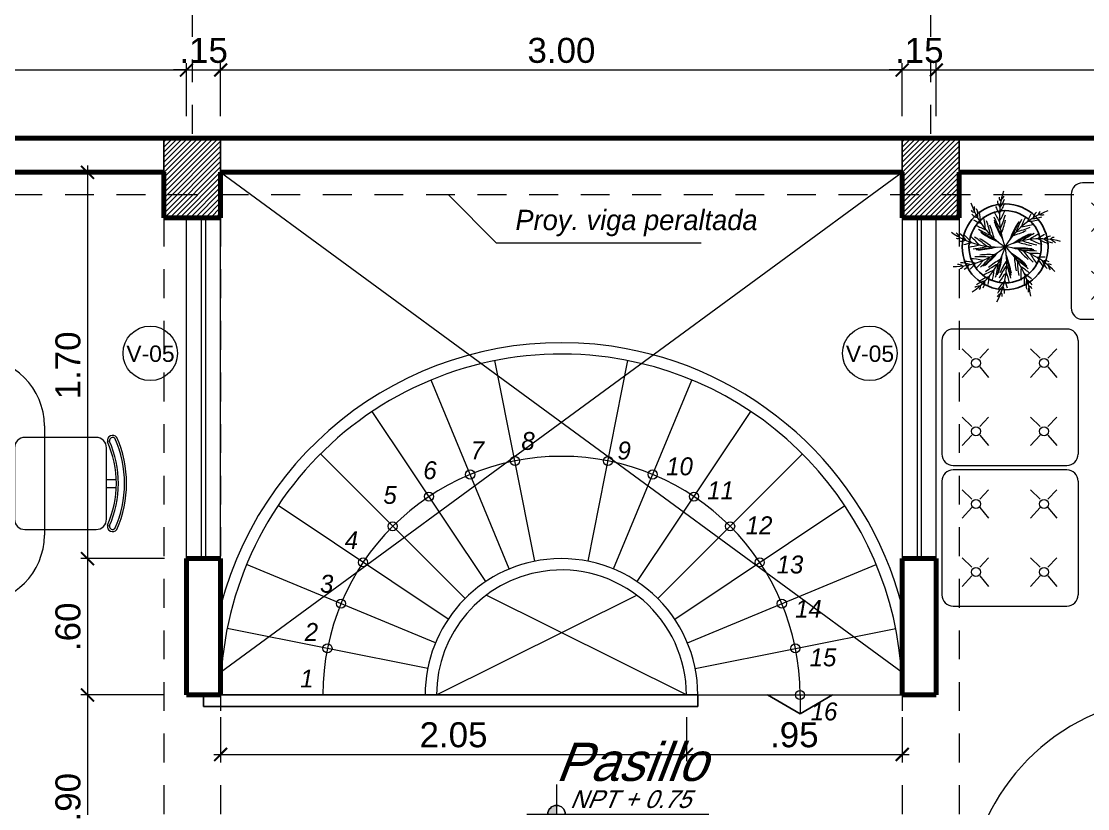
# Model space of a CAD drawing. Header units: millimetres. Extents: x 3779 to 7711, y 1445 to 3132.
# Drawn here: x 3858.945 to 3863.638, y 1485.009 to 1488.473 of the extents above; entities that cross this region are included whole.
import ezdxf

# ---------------------------------------------------------------- set-up
doc = ezdxf.new("R2010")
doc.units = ezdxf.units.MM
doc.header["$PDMODE"] = 3
doc.linetypes.add('DASHDOTX2', pattern=[50.8, 25.4, -12.7, 0, -12.7])
doc.linetypes.add('HIDDEN', pattern=[9.525, 6.35, -3.175])
for name, color, linetype, lineweight in [('cotas', 7, 'Continuous', 5), ('EJES', 20, 'DASHDOTX2', 9), ('MOBILIARIOS', 151, 'Continuous', 5), ('PERSONA', 7, 'Continuous', 9), ('pluma 0.0', 33, 'Continuous', 0), ('pluma 1', 1, 'Continuous', 9), ('pluma 1.5', 14, 'Continuous', 15), ('pluma 2', 2, 'Continuous', 20), ('pluma 2.5', 30, 'Continuous', 25), ('pluma 8', 98, 'Continuous', 80), ('proyecciones', 32, 'HIDDEN', 9), ('PUERTAS', 33, 'Continuous', 9), ('TEXTO', 7, 'Continuous', 9), ('TEXTURAS', 35, 'Continuous', 5), ('VEJETACION', 3, 'Continuous', 9)]:
    doc.layers.add(name, color=color, linetype=linetype, lineweight=lineweight)
doc.styles.add('nombreambiente', font='stylu.ttf', dxfattribs={"oblique": 20})
doc.styles.get("Standard").update_dxf_attribs({"font": 'arial.ttf'})
doc.styles.add('TIMES', font='arial.ttf', dxfattribs={"height": 0.11})
doc.dimstyles.new('julio', dxfattribs={"dimtxt": 0.11, "dimasz": 0.057, "dimexe": 0.03, "dimexo": 0.097, "dimgap": 0.0295, "dimtad": 1, "dimzin": 4, "dimdsep": 46, "dimtxsty": 'TIMES', "dimblk": 'ARCHTICK', "dimcen": 0, "dimdle": 0.03, "dimclrd": 256, "dimclre": 256, "dimclrt": 256, "dimadec": 0, "dimazin": 0, "dimtfac": 1, "dimtix": 1, "dimtmove": 2, "dimatfit": 2, "dimldrblk": 'ARCHTICK', "dimfxl": 1, "dimtolj": 1, "dimtzin": 0, "dimlwd": 5, "dimlwe": 5, "dimarcsym": 0})

# ---------------------------------------------------------------- blocks, each defined once
blk = doc.blocks.new('_ArchTick')
at = {"color": 0, "linetype": 'ByBlock', "lineweight": 40, "const_width": 0.15}
blk.add_lwpolyline([(-0.5, -0.5), (0.5, 0.5)], dxfattribs=at)
blk = doc.blocks.new('*D101')
at = {"layer": 'cotas', "lineweight": 5, "transparency": 16777216}
for p, q in [((3856.522, 1488.0562), (3856.522, 1488.5892)), ((3871.522, 1488.0562), (3871.522, 1488.5892)), ((3856.492, 1488.5592), (3871.552, 1488.5592))]:
    blk.add_line(p, q, dxfattribs=at)
at = {"layer": 'Defpoints', "color": 0, "transparency": 16777216}
for p in [(3871.522, 1488.5592), (3856.522, 1487.9592), (3871.522, 1487.9592)]:
    blk.add_point(p, dxfattribs=at)
at = {"layer": 'cotas', "lineweight": 5, "transparency": 16777216, "xscale": 0.057, "yscale": 0.057, "zscale": 0.057, "rotation": 180}
blk.add_blockref('_ArchTick', (3856.522, 1488.5592), dxfattribs=at)
at = {"layer": 'cotas', "lineweight": 5, "transparency": 16777216, "xscale": 0.057, "yscale": 0.057, "zscale": 0.057}
blk.add_blockref('_ArchTick', (3871.522, 1488.5592), dxfattribs=at)
at = {"layer": 'cotas', "transparency": 16777216, "insert": (3864.022, 1488.6449), "char_height": 0.11, "attachment_point": 5, "style": 'TIMES'}
blk.add_mtext('\\A1;15.00', dxfattribs=at)
blk = doc.blocks.new('MESA 1')
for p, q in [((62.8451, 42.0081), (62.8451, 42.0517)), ((62.8811, 42.0081), (62.8811, 42.0517)), ((63.5117, 42.0081), (63.5117, 42.0517)), ((63.5477, 42.0081), (63.5477, 42.0517)), ((62.611, 41.726), (63.811, 41.726)), ((62.311, 40.946), (62.311, 41.426)), ((64.111, 41.426), (64.111, 40.946)), ((62.7384, 41.3327), (63.1501, 40.9634)), ((63.7412, 41.3011), (63.9101, 41.1639)), ((63.7835, 41.2905), (63.8574, 41.2377)), ((62.0376, 41.1908), (61.994, 41.1908)), ((63.5618, 41.1639), (63.7096, 41.0373)), ((64.3844, 41.1908), (64.428, 41.1908)), ((62.0376, 41.1548), (61.994, 41.1548)), ((62.654, 41.1428), (62.8229, 41.0267)), ((64.3844, 41.1548), (64.428, 41.1548)), ((63.0551, 41.1111), (63.1712, 40.9951)), ((63.604, 41.0795), (63.7201, 40.9845)), ((62.611, 40.646), (63.811, 40.646)), ((62.8451, 40.3639), (62.8451, 40.3203)), ((62.8811, 40.3639), (62.8811, 40.3203)), ((63.5117, 40.3639), (63.5117, 40.3203)), ((63.5477, 40.3639), (63.5477, 40.3203))]:
    blk.add_line(p, q)
for points in [[(62.6606, 41.7831), (62.6606, 41.9631, -0.414214), (62.7056, 42.0081), (63.0206, 42.0081, -0.414214), (63.0656, 41.9631), (63.0656, 41.6481, -0.414214), (63.0206, 41.6031), (62.7056, 41.6031, -0.414214), (62.6606, 41.6481)], [(63.3272, 41.7831), (63.3272, 41.9631, -0.414214), (63.3722, 42.0081), (63.6872, 42.0081, -0.414214), (63.7322, 41.9631), (63.7322, 41.6481, -0.414214), (63.6872, 41.6031), (63.3722, 41.6031, -0.414214), (63.3272, 41.6481)], [(62.2626, 40.9703), (62.0826, 40.9703, -0.414214), (62.0376, 41.0153), (62.0376, 41.3303, -0.414214), (62.0826, 41.3753), (62.3976, 41.3753, -0.414214), (62.4426, 41.3303), (62.4426, 41.0153, -0.414214), (62.3976, 40.9703)], [(64.1594, 40.9703), (64.3394, 40.9703, 0.414214), (64.3844, 41.0153), (64.3844, 41.3303, 0.414214), (64.3394, 41.3753), (64.0244, 41.3753, 0.414214), (63.9794, 41.3303), (63.9794, 41.0153, 0.414214), (64.0244, 40.9703)], [(62.6606, 40.5889), (62.6606, 40.4089, 0.414214), (62.7056, 40.3639), (63.0206, 40.3639, 0.414214), (63.0656, 40.4089), (63.0656, 40.7239, 0.414214), (63.0206, 40.7689), (62.7056, 40.7689, 0.414214), (62.6606, 40.7239)], [(63.3272, 40.5889), (63.3272, 40.4089, 0.414214), (63.3722, 40.3639), (63.6872, 40.3639, 0.414214), (63.7322, 40.4089), (63.7322, 40.7239, 0.414214), (63.6872, 40.7689), (63.3722, 40.7689, 0.414214), (63.3272, 40.7239)]]:
    blk.add_lwpolyline(points, format="xyb", close=True)
for centre, radius, start, end in [((62.8631, 41.6042), 0.4924, 65.7176, 114.2824), ((62.8631, 41.6042), 0.4834, 65.7176, 114.2824), ((62.8631, 41.6042), 0.4564, 65.7176, 114.2824), ((63.5297, 41.6042), 0.4924, 65.7176, 114.2824), ((63.5297, 41.6042), 0.4834, 65.7176, 114.2824), ((63.5297, 41.6042), 0.4564, 65.7176, 114.2824), ((62.675, 42.0349), 0.0232, 128.3306, 280.2342), ((62.675, 42.0349), 0.0142, 128.3306, 280.2342), ((62.8631, 41.6042), 0.4474, 65.7176, 114.2824), ((63.051, 42.035), 0.0233, 260.3316, 51.1036), ((63.051, 42.035), 0.0143, 260.3316, 51.1036), ((63.3416, 42.0349), 0.0232, 128.3306, 280.2342), ((63.3416, 42.0349), 0.0142, 128.3306, 280.2342), ((63.5297, 41.6042), 0.4474, 65.7176, 114.2824), ((63.7176, 42.035), 0.0233, 260.3316, 51.1036), ((63.7176, 42.035), 0.0143, 260.3316, 51.1036), ((62.611, 41.426), 0.3, 90, 180), ((63.811, 41.426), 0.3, 0, 90), ((62.4414, 41.1728), 0.4924, 155.7176, 204.2824), ((62.4414, 41.1728), 0.4834, 155.7176, 204.2824), ((62.4414, 41.1728), 0.4564, 155.7176, 204.2824), ((62.0107, 41.3607), 0.0233, 350.3316, 141.1036), ((62.4414, 41.1728), 0.4474, 155.7176, 204.2824), ((62.0107, 41.3607), 0.0143, 350.3316, 141.1036), ((64.4113, 41.3607), 0.0233, 38.8964, 189.6684), ((63.9805, 41.1728), 0.4474, 335.7176, 24.2824), ((63.9805, 41.1728), 0.4564, 335.7176, 24.2824), ((64.4113, 41.3607), 0.0143, 38.8964, 189.6684), ((63.9805, 41.1728), 0.4834, 335.7176, 24.2824), ((63.9805, 41.1728), 0.4924, 335.7176, 24.2824), ((62.0108, 40.9847), 0.0232, 218.3306, 10.2342), ((62.0108, 40.9847), 0.0142, 218.3306, 10.2342), ((64.4112, 40.9847), 0.0232, 169.7658, 321.6694), ((64.4112, 40.9847), 0.0142, 169.7658, 321.6694), ((62.611, 40.946), 0.3, 180, 270), ((63.811, 40.946), 0.3, 270, 0), ((62.675, 40.3371), 0.0232, 79.7658, 231.6694), ((62.8631, 40.7678), 0.4924, 245.7176, 294.2824), ((62.675, 40.3371), 0.0142, 79.7658, 231.6694), ((62.8631, 40.7678), 0.4834, 245.7176, 294.2824), ((62.8631, 40.7678), 0.4564, 245.7176, 294.2824), ((62.8631, 40.7678), 0.4474, 245.7176, 294.2824), ((63.051, 40.337), 0.0233, 308.8964, 99.6684), ((63.051, 40.337), 0.0143, 308.8964, 99.6684), ((63.3416, 40.3371), 0.0232, 79.7658, 231.6694), ((63.5297, 40.7678), 0.4924, 245.7176, 294.2824), ((63.3416, 40.3371), 0.0142, 79.7658, 231.6694), ((63.5297, 40.7678), 0.4834, 245.7176, 294.2824), ((63.5297, 40.7678), 0.4564, 245.7176, 294.2824), ((63.5297, 40.7678), 0.4474, 245.7176, 294.2824), ((63.7176, 40.337), 0.0233, 308.8964, 99.6684), ((63.7176, 40.337), 0.0143, 308.8964, 99.6684)]:
    blk.add_arc(centre, radius, start, end)
blk = doc.blocks.new('eqwqewr')
at = {"layer": 'PUERTAS'}
for p, q in [((0.1178, 0.7625, 4483.175), (0.0879, 0.7582, 4483.175)), ((0.235, -0.0663, 4483.175), (0.1178, 0.7625, 4483.175)), ((0.0879, 0.7582, 4483.175), (0.2051, -0.0706, 4483.175)), ((0.0589, 0.6934, 4483.175), (0.0637, 0.6595, 4483.175)), ((0.0799, 0.6922, 4483.175), (0.0589, 0.6934, 4483.175)), ((0.0806, 0.6868, 4483.175), (0.0799, 0.6922, 4483.175)), ((0.084, 0.6873, 4483.175), (0.0806, 0.6868, 4483.175)), ((0.0828, 0.6718, 4483.175), (0.0806, 0.6868, 4483.175)), ((0.0871, 0.6898, 4483.175), (0.0837, 0.6893, 4483.175)), ((0.084, 0.6873, 4483.175), (0.0837, 0.6893, 4483.175)), ((0.0862, 0.6723, 4483.175), (0.084, 0.6873, 4483.175)), ((0.0902, 0.693, 4483.175), (0.0868, 0.6925, 4483.175)), ((0.0871, 0.6898, 4483.175), (0.0868, 0.6925, 4483.175)), ((0.0898, 0.6708, 4483.175), (0.0871, 0.6898, 4483.175)), ((0.0942, 0.704, 4483.175), (0.0902, 0.693, 4483.175)), ((0.0936, 0.6685, 4483.175), (0.0902, 0.693, 4483.175)), ((0.0955, 0.7042, 4483.175), (0.0942, 0.704, 4483.175)), ((0.1005, 0.6591, 4483.175), (0.0942, 0.704, 4483.175)), ((0.1248, 0.713, 4483.175), (0.0949, 0.7087, 4483.175)), ((0.0987, 0.6817, 4483.175), (0.0987, 0.6817, 4483.175)), ((0.0987, 0.6817, 4483.175), (0.0987, 0.6817, 4483.175)), ((0.1254, 0.7084, 4483.175), (0.1268, 0.7086, 4483.175)), ((0.1331, 0.6637, 4483.175), (0.1268, 0.7086, 4483.175)), ((0.1268, 0.7086, 4483.175), (0.1336, 0.6992, 4483.175)), ((0.1336, 0.6992, 4483.175), (0.137, 0.6996, 4483.175)), ((0.1371, 0.6747, 4483.175), (0.1336, 0.6992, 4483.175)), ((0.1374, 0.6969, 4483.175), (0.137, 0.6996, 4483.175)), ((0.1374, 0.6969, 4483.175), (0.1408, 0.6974, 4483.175)), ((0.1401, 0.6779, 4483.175), (0.1374, 0.6969, 4483.175)), ((0.1401, 0.6779, 4483.175), (0.1435, 0.6784, 4483.175)), ((0.1401, 0.6779, 4483.175), (0.1405, 0.6752, 4483.175)), ((0.1411, 0.6954, 4483.175), (0.1408, 0.6974, 4483.175)), ((0.1411, 0.6954, 4483.175), (0.1445, 0.6958, 4483.175)), ((0.1432, 0.6804, 4483.175), (0.1411, 0.6954, 4483.175)), ((0.1432, 0.6804, 4483.175), (0.1466, 0.6809, 4483.175)), ((0.1432, 0.6804, 4483.175), (0.1435, 0.6784, 4483.175)), ((0.1437, 0.7013, 4483.175), (0.1635, 0.7082, 4483.175)), ((0.1445, 0.6958, 4483.175), (0.1437, 0.7013, 4483.175)), ((0.1466, 0.6809, 4483.175), (0.1445, 0.6958, 4483.175)), ((0.1466, 0.6809, 4483.175), (0.1474, 0.6755, 4483.175)), ((0.1635, 0.7082, 4483.175), (0.1684, 0.6743, 4483.175)), ((0.0835, 0.6664, 4483.175), (0.0637, 0.6595, 4483.175)), ((0.0862, 0.6723, 4483.175), (0.0828, 0.6718, 4483.175)), ((0.0828, 0.6718, 4483.175), (0.0835, 0.6664, 4483.175)), ((0.0862, 0.6723, 4483.175), (0.0864, 0.6703, 4483.175)), ((0.0898, 0.6708, 4483.175), (0.0864, 0.6703, 4483.175)), ((0.0898, 0.6708, 4483.175), (0.0902, 0.6681, 4483.175)), ((0.0936, 0.6685, 4483.175), (0.0902, 0.6681, 4483.175)), ((0.1005, 0.6591, 4483.175), (0.0936, 0.6685, 4483.175)), ((0.1019, 0.6593, 4483.175), (0.1005, 0.6591, 4483.175)), ((0.1318, 0.6635, 4483.175), (0.1331, 0.6637, 4483.175)), ((0.1331, 0.6637, 4483.175), (0.1371, 0.6747, 4483.175)), ((0.1371, 0.6747, 4483.175), (0.1405, 0.6752, 4483.175)), ((0.1474, 0.6755, 4483.175), (0.1684, 0.6743, 4483.175)), ((0.228, -0.0168, 4483.175), (0.1981, -0.021, 4483.175)), ((-0.5995, -0.0707, 4483.175), (-0.6297, -0.0707, 4483.175)), ((-0.6297, -0.0707, 4483.175), (-0.6297, -0.1273, 4483.175)), ((-0.5995, -0.0707, 4483.175), (-0.5995, -0.1019, 4483.175)), ((0.235, -0.0663, 4483.175), (0.2051, -0.0706, 4483.175)), ((0.2401, -0.0707, 4483.175), (0.2401, -0.1019, 4483.175)), ((0.2401, -0.0707, 4483.175), (0.2703, -0.0707, 4483.175)), ((0.2401, -0.0707, 4483.175), (0.2401, -0.1019, 4483.175)), ((0.2703, -0.0707, 4483.175), (0.2703, -0.1273, 4483.175)), ((-0.5909, -0.1019, 4483.175), (-0.5995, -0.1019, 4483.175)), ((-0.5909, -0.1019, 4483.175), (-0.5909, -0.1273, 4483.175)), ((0.2315, -0.1019, 4483.175), (0.2401, -0.1019, 4483.175)), ((0.2315, -0.1019, 4483.175), (0.2315, -0.1273, 4483.175)), ((-0.5909, -0.1273, 4483.175), (-0.6297, -0.1273, 4483.175)), ((0.2315, -0.1273, 4483.175), (0.2703, -0.1273, 4483.175))]:
    blk.add_line(p, q, dxfattribs=at)
for radius in [0.00461, 0.000461]:
    blk.add_circle((0.2397, -0.0661, 4483.175), radius, dxfattribs=at)
at = {"layer": 'TEXTURAS', "linetype": 'Continuous', "extrusion": (-4.60854e-07, -6.59516e-08, 1)}
for p, q in [((0.1178, 0.7625, 4483.175), (0.0949, 0.7087, 4483.175)), ((0.0879, 0.7582, 4483.175), (0.1248, 0.713, 4483.175)), ((0.1981, -0.021, 4483.175), (0.235, -0.0663, 4483.175)), ((0.228, -0.0168, 4483.175), (0.2051, -0.0706, 4483.175))]:
    blk.add_line(p, q, dxfattribs=at)
at = {"layer": 'TEXTURAS'}
blk.add_arc((0.2406, -0.0678, 4483.175), 0.8401, 100.4752, 180.1986, dxfattribs=at)
blk = doc.blocks.new('puf')
at = {"layer": 'MOBILIARIOS', "linetype": 'Continuous'}
for p, q in [((3871.1465, 1538.8192), (3870.9831, 1538.8192)), ((3871.4831, 1538.8192), (3871.1058, 1538.8192)), ((3870.9331, 1538.7692), (3870.9331, 1538.2692)), ((3871.5331, 1538.7692), (3871.5331, 1538.2692)), ((3871.0655, 1538.6907), (3871.0227, 1538.7315)), ((3871.1003, 1538.6907), (3871.1391, 1538.7315)), ((3871.3655, 1538.6907), (3871.3227, 1538.7315)), ((3871.4003, 1538.6907), (3871.4391, 1538.7315)), ((3871.0655, 1538.6527), (3871.0227, 1538.606)), ((3871.1003, 1538.6527), (3871.1391, 1538.606)), ((3871.3655, 1538.6527), (3871.3227, 1538.606)), ((3871.4003, 1538.6527), (3871.4391, 1538.606)), ((3871.0655, 1538.3907), (3871.0227, 1538.4315)), ((3871.1003, 1538.3907), (3871.1391, 1538.4315)), ((3871.3655, 1538.3907), (3871.3227, 1538.4315)), ((3871.4003, 1538.3907), (3871.4391, 1538.4315)), ((3871.0655, 1538.3527), (3871.0227, 1538.306)), ((3871.1003, 1538.3527), (3871.1391, 1538.306)), ((3871.3655, 1538.3527), (3871.3227, 1538.306)), ((3871.4003, 1538.3527), (3871.4391, 1538.306)), ((3870.9831, 1538.2192), (3871.4831, 1538.2192))]:
    blk.add_line(p, q, dxfattribs=at)
for centre in [(3871.0831, 1538.6692), (3871.3831, 1538.6692), (3871.0831, 1538.3692), (3871.3831, 1538.3692)]:
    blk.add_circle(centre, 0.02, dxfattribs=at)
for centre, start, end in [((3870.9831, 1538.7692), 90, 180), ((3871.4831, 1538.7692), 0, 90), ((3870.9831, 1538.2692), 180, 270), ((3870.9831, 1538.2692), 180, 270), ((3871.4831, 1538.2692), 270, 0)]:
    blk.add_arc(centre, 0.05, start, end, dxfattribs=at)
blk = doc.blocks.new('planta  2')
at = {"layer": 'VEJETACION', "linetype": 'Continuous'}
for centre, radius, start, end in [((1148.833, 387.673), 3.007, 161.8706, 201.5936), ((1145.665, 388.559), 0.359, 308.4321, 338.3515), ((1147.648, 389.105), 3.007, 197.8706, 237.5936), ((1144.564, 387.96), 0.359, 344.4321, 14.3515), ((1148.865, 389.61), 3.548, 206.1883, 211.1386), ((1146.124, 388.269), 0.37, 182.879, 221.5346), ((1145.973, 388.364), 0.155, 173.7791, 233.0395), ((1144.26, 388.852), 1.891, 326.0526, 338.8318), ((1145.308, 388.494), 0.727, 317.4391, 345.0127), ((1144.929, 387.983), 0.155, 209.7791, 269.0395), ((1145.106, 387.995), 0.37, 218.879, 257.5346), ((1144.314, 387.697), 0.727, 353.4391, 21.0127), ((1143.256, 387.371), 1.891, 2.0526, 14.8318), ((1143.013, 387.059), 2.311, 3.5529, 15.111), ((1148.895, 389.043), 3.548, 202.9483, 211.3077), ((1148.867, 389.316), 3.548, 204.5673, 211.2107), ((1143.88, 388.742), 2.311, 327.5529, 339.111), ((1143.044, 388.562), 3.114, 334.6755, 344.6307), ((1148.638, 385.058), 3.007, 110.1725, 149.8955), ((1149.949, 386.049), 3.548, 152.8691, 159.5126), ((1150.178, 386.233), 3.548, 154.4902, 159.4404), ((1147.098, 388.333), 0.727, 265.741, 293.3146), ((1147.427, 387.553), 0.37, 131.1808, 169.8364), ((1147.408, 387.73), 0.155, 122.081, 181.3414), ((1147.37, 388.094), 0.359, 256.734, 286.6534), ((1146.536, 390.69), 3.548, 242.1883, 247.1386), ((1146.71, 390.454), 3.548, 240.5673, 247.2107), ((1142.442, 386.421), 3.114, 10.6755, 20.6307), ((1142.852, 386.225), 2.858, 13.0347, 23.4268), ((1148.928, 388.861), 3.548, 201.6825, 211.4019), ((1148.96, 388.726), 3.548, 200.5186, 211.4981), ((1143.26, 388.162), 2.858, 337.0347, 347.4268), ((1149.544, 385.611), 3.548, 148.8205, 159.8), ((1149.63, 385.72), 3.548, 149.9844, 159.7037), ((1149.752, 385.859), 3.548, 151.2501, 159.6096), ((1145.748, 390.152), 3.114, 282.9774, 292.9325), ((1146.408, 389.607), 2.311, 275.8548, 287.4128), ((1146.729, 389.377), 1.891, 274.3545, 287.1337), ((1145.791, 389.563), 3.007, 234.9681, 274.6912), ((1144.298, 387.028), 0.155, 246.8767, 306.1371), ((1144.022, 386.789), 0.359, 21.5297, 51.4491), ((1143.981, 386.43), 0.727, 30.5366, 58.1102), ((1143.333, 385.53), 1.891, 39.1502, 51.9294), ((1143.328, 385.136), 2.311, 40.6505, 52.2085), ((1143.257, 384.282), 3.114, 47.7731, 57.7282), ((1146.893, 390.25), 3.548, 238.9483, 247.3077), ((1143.702, 384.373), 2.858, 50.1322, 60.5244), ((1147.027, 390.122), 3.548, 237.6825, 247.4019), ((1147.132, 390.032), 3.548, 236.5186, 247.4981), ((1147.326, 383.85), 3.007, 75.6722, 115.3952), ((1145.568, 389.735), 2.858, 285.3366, 295.7287), ((1148.386, 383.793), 3.548, 114.3202, 125.2997), ((1148.518, 383.834), 3.548, 115.4841, 125.2035), ((1148.698, 383.879), 3.548, 116.7498, 125.1093), ((1148.968, 383.925), 3.548, 118.3688, 125.0123), ((1148.065, 388.862), 2.311, 241.3545, 252.9126), ((1149.261, 383.946), 3.548, 119.9899, 124.9402), ((1148.2, 388.491), 1.891, 239.8542, 252.6334), ((1147.912, 387.421), 0.727, 231.2407, 258.8143), ((1147.742, 386.592), 0.37, 96.6805, 135.3361), ((1147.827, 386.749), 0.155, 87.5807, 146.8411), ((1148.001, 387.07), 0.359, 222.2337, 252.1531), ((1144.076, 388.846), 3.007, 270.9681, 310.6912), ((1144.433, 387.144), 0.37, 255.9765, 294.6321), ((1143.947, 390.156), 3.548, 279.2858, 284.2361), ((1144.229, 390.073), 3.548, 277.6648, 284.3082), ((1143.15, 387.407), 3.007, 304.0339, 343.7569), ((1144.498, 390.021), 3.548, 276.0458, 284.4052), ((1144.682, 389.999), 3.548, 274.7801, 284.4994), ((1144.82, 389.991), 3.548, 273.6161, 284.5957), ((1143.089, 385.974), 3.007, 331.6319, 11.355), ((1145.689, 383.58), 3.007, 43.6319, 83.355), ((1144, 384.354), 3.007, 7.6319, 47.355), ((1146.557, 382.969), 3.548, 82.2799, 93.2595), ((1146.691, 382.933), 3.548, 83.4439, 93.1632), ((1147.445, 389.443), 2.858, 250.8363, 261.2284), ((1148.757, 388.257), 2.858, 218.796, 229.1882), ((1147.829, 389.685), 3.114, 248.4771, 258.4323), ((1144.686, 383.817), 2.311, 76.6505, 88.2085), ((1145.131, 383.085), 3.114, 83.7731, 93.7282), ((1142.513, 388.341), 3.548, 313.6648, 320.3082), ((1145.437, 383.42), 2.858, 86.1322, 96.5244), ((1142.761, 388.456), 3.548, 312.0458, 320.4052), ((1142.922, 388.547), 3.548, 310.7801, 320.4994), ((1143.039, 388.621), 3.548, 309.6161, 320.5957), ((1147.251, 383.602), 2.858, 119.198, 129.5901), ((1142.346, 386.527), 3.548, 343.8458, 353.5652), ((1142.403, 386.653), 3.548, 342.6819, 353.6614), ((1148.486, 384.502), 2.858, 146.796, 157.1882), ((1142.777, 384.96), 3.548, 10.2799, 21.2595), ((1142.784, 384.822), 3.548, 11.4439, 21.1632), ((1144.343, 383.35), 3.548, 46.2799, 57.2595), ((1144.431, 383.243), 3.548, 47.4439, 57.1632), ((1149.231, 386.335), 2.858, 182.796, 193.1882), ((1144.539, 383.093), 3.548, 48.7096, 57.069), ((1149.6, 386.07), 3.114, 180.4368, 190.392), ((1146.867, 382.876), 3.548, 84.7096, 93.069), ((1149.211, 388.259), 3.114, 216.4368, 226.392), ((1147.12, 382.772), 3.548, 86.3286, 92.972), ((1148.974, 387.436), 2.311, 209.3143, 220.8723), ((1147.38, 382.635), 3.548, 87.9496, 92.8999), ((1148.891, 387.05), 1.891, 207.814, 220.5932), ((1148.08, 386.296), 0.727, 199.2004, 226.774), ((1147.496, 385.684), 0.37, 64.6403, 103.2959), ((1144.275, 385.562), 0.359, 57.5297, 87.4491), ((1144.359, 385.918), 0.155, 282.8767, 342.1371), ((1144.454, 385.247), 0.727, 66.5366, 94.1102), ((1144.458, 384.139), 1.891, 75.1502, 87.9294), ((1144.399, 386.091), 0.37, 291.9765, 330.6321), ((1142.236, 388.242), 3.548, 315.2858, 320.2361), ((1146.405, 383.525), 2.311, 109.7162, 121.2743), ((1147.177, 383.154), 3.114, 116.8388, 126.794), ((1142.115, 386.13), 3.548, 346.7306, 353.374), ((1142.26, 386.363), 3.548, 345.1116, 353.471), ((1148.628, 384.07), 3.114, 144.4368, 154.392), ((1142.784, 384.637), 3.548, 12.7096, 21.069), ((1148.924, 385.544), 2.311, 173.3143, 184.8723), ((1144.683, 382.86), 3.548, 50.3286, 56.972), ((1147.651, 385.771), 0.155, 55.5404, 114.8009), ((1147.969, 385.951), 0.359, 190.1934, 220.1128), ((1145.43, 384.597), 0.727, 99.6024, 127.176), ((1146.038, 383.671), 1.891, 108.2159, 120.9952), ((1144.924, 385.274), 0.37, 325.0423, 3.6979), ((1141.937, 385.897), 3.548, 348.3516, 353.3019), ((1147.379, 384.001), 1.891, 135.814, 148.5932), ((1147.772, 384.042), 2.311, 137.3143, 148.8723), ((1142.713, 384.074), 3.548, 15.9496, 20.8999), ((1142.763, 384.363), 3.548, 14.3286, 20.972), ((1148.63, 385.28), 1.891, 171.814, 184.5932), ((1144.813, 382.596), 3.548, 51.9496, 56.8999), ((1147.531, 385.147), 0.727, 163.2004, 190.774), ((1146.699, 384.995), 0.37, 28.6403, 67.2959), ((1145.108, 384.764), 0.359, 90.5954, 120.5148), ((1144.984, 385.107), 0.155, 315.9424, 15.2029), ((1146.411, 384.54), 0.727, 127.2004, 154.774), ((1145.78, 384.785), 0.155, 343.5404, 42.8009), ((1145.649, 384.906), 0.37, 352.6403, 31.2959), ((1147.238, 384.933), 0.359, 154.1934, 184.1128), ((1146.876, 384.974), 0.155, 19.5404, 78.8009), ((1146.049, 384.539), 0.359, 118.1934, 148.1128)]:
    blk.add_arc(centre, radius, start, end, dxfattribs=at)
blk = doc.blocks.new('iiuyu')
at = {"layer": 'pluma 1', "ltscale": 0.3}
h = blk.add_hatch(color=256, dxfattribs=at)
h.paths.add_polyline_path([(1118.6362, 393.0279, 0.414214), (1118.5977, 392.9893), (1118.6362, 392.9893)])
h.paths.add_polyline_path([(1118.6747, 392.9893), (1118.6362, 392.9893), (1118.6362, 392.9508, 0.414214)])
for p, q in [((1118.6362, 393.1195), (1118.6362, 392.8592)), ((1118.506, 392.9893), (1119.307, 392.9893))]:
    blk.add_line(p, q, dxfattribs=at)
blk.add_circle((1118.6362, 392.9893), 0.0385, dxfattribs=at)
for start, end in [(0, 180), (180, 0)]:
    blk.add_arc((1118.6362, 392.9893), 0.0385, start, end, dxfattribs=at)
blk = doc.blocks.new('*D39')
at = {"layer": 'cotas', "lineweight": 5, "transparency": 16777216}
for p, q in [((3856.672, 1488.0562), (3856.672, 1488.2892)), ((3859.672, 1488.0562), (3859.672, 1488.2892)), ((3856.642, 1488.2592), (3859.702, 1488.2592))]:
    blk.add_line(p, q, dxfattribs=at)
at = {"layer": 'Defpoints', "color": 0, "transparency": 16777216}
for p in [(3859.672, 1488.2592), (3856.672, 1487.9592), (3859.672, 1487.9592)]:
    blk.add_point(p, dxfattribs=at)
at = {"layer": 'cotas', "lineweight": 5, "transparency": 16777216, "xscale": 0.057, "yscale": 0.057, "zscale": 0.057, "rotation": 180}
blk.add_blockref('_ArchTick', (3856.672, 1488.2592), dxfattribs=at)
at = {"layer": 'cotas', "lineweight": 5, "transparency": 16777216, "xscale": 0.057, "yscale": 0.057, "zscale": 0.057}
blk.add_blockref('_ArchTick', (3859.672, 1488.2592), dxfattribs=at)
at = {"layer": 'cotas', "transparency": 16777216, "insert": (3858.172, 1488.3449), "char_height": 0.11, "attachment_point": 5, "style": 'TIMES'}
blk.add_mtext('\\A1;3.00', dxfattribs=at)
blk = doc.blocks.new('*D102')
at = {"layer": 'cotas', "lineweight": 5, "transparency": 16777216}
for p, q in [((3859.672, 1488.0562), (3859.672, 1488.2892)), ((3859.822, 1488.0562), (3859.822, 1488.2892)), ((3859.672, 1488.2592), (3859.615, 1488.2592)), ((3859.672, 1488.2592), (3859.822, 1488.2592)), ((3859.822, 1488.2592), (3859.879, 1488.2592))]:
    blk.add_line(p, q, dxfattribs=at)
at = {"layer": 'Defpoints', "color": 0, "transparency": 16777216}
for p in [(3859.822, 1488.2592), (3859.672, 1487.9592), (3859.822, 1487.9592)]:
    blk.add_point(p, dxfattribs=at)
at = {"layer": 'cotas', "lineweight": 5, "transparency": 16777216, "xscale": 0.057, "yscale": 0.057, "zscale": 0.057}
blk.add_blockref('_ArchTick', (3859.672, 1488.2592), dxfattribs=at)
at = {"layer": 'cotas', "lineweight": 5, "transparency": 16777216, "xscale": 0.057, "yscale": 0.057, "zscale": 0.057, "rotation": 180}
blk.add_blockref('_ArchTick', (3859.822, 1488.2592), dxfattribs=at)
at = {"layer": 'cotas', "transparency": 16777216, "insert": (3859.747, 1488.3449), "char_height": 0.11, "attachment_point": 5, "style": 'TIMES'}
blk.add_mtext('\\A1;.15', dxfattribs=at)
blk = doc.blocks.new('*D103')
at = {"layer": 'cotas', "lineweight": 5, "transparency": 16777216}
for p, q in [((3859.822, 1488.0562), (3859.822, 1488.2892)), ((3862.822, 1488.0562), (3862.822, 1488.2892)), ((3859.792, 1488.2592), (3862.852, 1488.2592))]:
    blk.add_line(p, q, dxfattribs=at)
at = {"layer": 'Defpoints', "color": 0, "transparency": 16777216}
for p in [(3862.822, 1488.2592), (3859.822, 1487.9592), (3862.822, 1487.9592)]:
    blk.add_point(p, dxfattribs=at)
at = {"layer": 'cotas', "lineweight": 5, "transparency": 16777216, "xscale": 0.057, "yscale": 0.057, "zscale": 0.057, "rotation": 180}
blk.add_blockref('_ArchTick', (3859.822, 1488.2592), dxfattribs=at)
at = {"layer": 'cotas', "lineweight": 5, "transparency": 16777216, "xscale": 0.057, "yscale": 0.057, "zscale": 0.057}
blk.add_blockref('_ArchTick', (3862.822, 1488.2592), dxfattribs=at)
at = {"layer": 'cotas', "transparency": 16777216, "insert": (3861.322, 1488.3449), "char_height": 0.11, "attachment_point": 5, "style": 'TIMES'}
blk.add_mtext('\\A1;3.00', dxfattribs=at)
blk = doc.blocks.new('*D104')
at = {"layer": 'cotas', "lineweight": 5, "transparency": 16777216}
for p, q in [((3862.822, 1488.0562), (3862.822, 1488.2892)), ((3862.972, 1488.0562), (3862.972, 1488.2892)), ((3862.822, 1488.2592), (3862.765, 1488.2592)), ((3862.822, 1488.2592), (3862.972, 1488.2592)), ((3862.972, 1488.2592), (3863.029, 1488.2592))]:
    blk.add_line(p, q, dxfattribs=at)
at = {"layer": 'Defpoints', "color": 0, "transparency": 16777216}
for p in [(3862.972, 1488.2592), (3862.822, 1487.9592), (3862.972, 1487.9592)]:
    blk.add_point(p, dxfattribs=at)
at = {"layer": 'cotas', "lineweight": 5, "transparency": 16777216, "xscale": 0.057, "yscale": 0.057, "zscale": 0.057}
blk.add_blockref('_ArchTick', (3862.822, 1488.2592), dxfattribs=at)
at = {"layer": 'cotas', "lineweight": 5, "transparency": 16777216, "xscale": 0.057, "yscale": 0.057, "zscale": 0.057, "rotation": 180}
blk.add_blockref('_ArchTick', (3862.972, 1488.2592), dxfattribs=at)
at = {"layer": 'cotas', "transparency": 16777216, "insert": (3862.897, 1488.3449), "char_height": 0.11, "attachment_point": 5, "style": 'TIMES'}
blk.add_mtext('\\A1;.15', dxfattribs=at)
blk = doc.blocks.new('*D105')
at = {"layer": 'cotas', "lineweight": 5, "transparency": 16777216}
for p, q in [((3862.972, 1488.0562), (3862.972, 1488.2892)), ((3865.322, 1488.0562), (3865.322, 1488.2892)), ((3862.942, 1488.2592), (3865.352, 1488.2592))]:
    blk.add_line(p, q, dxfattribs=at)
at = {"layer": 'Defpoints', "color": 0, "transparency": 16777216}
for p in [(3865.322, 1488.2592), (3862.972, 1487.9592), (3865.322, 1487.9592)]:
    blk.add_point(p, dxfattribs=at)
at = {"layer": 'cotas', "lineweight": 5, "transparency": 16777216, "xscale": 0.057, "yscale": 0.057, "zscale": 0.057, "rotation": 180}
blk.add_blockref('_ArchTick', (3862.972, 1488.2592), dxfattribs=at)
at = {"layer": 'cotas', "lineweight": 5, "transparency": 16777216, "xscale": 0.057, "yscale": 0.057, "zscale": 0.057}
blk.add_blockref('_ArchTick', (3865.322, 1488.2592), dxfattribs=at)
at = {"layer": 'cotas', "transparency": 16777216, "insert": (3864.147, 1488.3449), "char_height": 0.11, "attachment_point": 5, "style": 'TIMES'}
blk.add_mtext('\\A1;2.35', dxfattribs=at)
blk = doc.blocks.new('*D61')
at = {"layer": 'cotas', "lineweight": 5, "transparency": 16777216}
for p, q in [((3859.2361, 1487.8392), (3859.2361, 1486.0792)), ((3859.475, 1487.8092), (3859.2061, 1487.8092)), ((3859.575, 1486.1092), (3859.2061, 1486.1092))]:
    blk.add_line(p, q, dxfattribs=at)
at = {"layer": 'Defpoints', "color": 0, "transparency": 16777216}
for p in [(3859.572, 1487.8092), (3859.2361, 1486.1092), (3859.672, 1486.1092)]:
    blk.add_point(p, dxfattribs=at)
at = {"layer": 'cotas', "lineweight": 5, "transparency": 16777216, "xscale": 0.057, "yscale": 0.057, "zscale": 0.057}
for p, rotation in [((3859.2361, 1487.8092), 90), ((3859.2361, 1486.1092), 270)]:
    blk.add_blockref('_ArchTick', p, dxfattribs=dict(at, rotation=rotation))
at = {"layer": 'cotas', "transparency": 16777216, "insert": (3859.1504, 1486.9592), "char_height": 0.11, "attachment_point": 5, "rotation": 90, "style": 'TIMES'}
blk.add_mtext('\\A1;1.70', dxfattribs=at)
blk = doc.blocks.new('*D71')
at = {"layer": 'cotas', "lineweight": 5, "transparency": 16777216}
for p, q in [((3859.575, 1486.1092), (3859.2061, 1486.1092)), ((3859.2361, 1486.1392), (3859.2361, 1485.4792)), ((3859.575, 1485.5092), (3859.2061, 1485.5092))]:
    blk.add_line(p, q, dxfattribs=at)
at = {"layer": 'Defpoints', "color": 0, "transparency": 16777216}
for p in [(3859.672, 1486.1092), (3859.2361, 1485.5092), (3859.672, 1485.5092)]:
    blk.add_point(p, dxfattribs=at)
at = {"layer": 'cotas', "lineweight": 5, "transparency": 16777216, "xscale": 0.057, "yscale": 0.057, "zscale": 0.057}
for p, rotation in [((3859.2361, 1486.1092), 90), ((3859.2361, 1485.5092), 270)]:
    blk.add_blockref('_ArchTick', p, dxfattribs=dict(at, rotation=rotation))
at = {"layer": 'cotas', "transparency": 16777216, "insert": (3859.1504, 1485.8092), "char_height": 0.11, "attachment_point": 5, "rotation": 90, "style": 'TIMES'}
blk.add_mtext('\\A1;.60', dxfattribs=at)
blk = doc.blocks.new('*D72')
at = {"layer": 'cotas', "lineweight": 5, "transparency": 16777216}
for p, q in [((3859.2361, 1485.5392), (3859.2361, 1484.5792)), ((3859.575, 1485.5092), (3859.2061, 1485.5092)), ((3859.586, 1484.6092), (3859.2061, 1484.6092))]:
    blk.add_line(p, q, dxfattribs=at)
at = {"layer": 'Defpoints', "color": 0, "transparency": 16777216}
for p in [(3859.672, 1485.5092), (3859.2361, 1484.6092), (3859.683, 1484.6092)]:
    blk.add_point(p, dxfattribs=at)
at = {"layer": 'cotas', "lineweight": 5, "transparency": 16777216, "xscale": 0.057, "yscale": 0.057, "zscale": 0.057}
for p, rotation in [((3859.2361, 1485.5092), 90), ((3859.2361, 1484.6092), 270)]:
    blk.add_blockref('_ArchTick', p, dxfattribs=dict(at, rotation=rotation))
at = {"layer": 'cotas', "transparency": 16777216, "insert": (3859.1504, 1485.0592), "char_height": 0.11, "attachment_point": 5, "rotation": 90, "style": 'TIMES'}
blk.add_mtext('\\A1;.90', dxfattribs=at)
blk = doc.blocks.new('*D97')
at = {"layer": 'cotas', "lineweight": 5, "transparency": 16777216}
for p, q in [((3861.872, 1485.4122), (3861.872, 1485.2178)), ((3862.822, 1485.4122), (3862.822, 1485.2178)), ((3861.842, 1485.2478), (3862.852, 1485.2478))]:
    blk.add_line(p, q, dxfattribs=at)
at = {"layer": 'Defpoints', "color": 0, "transparency": 16777216}
for p in [(3861.872, 1485.5092), (3862.822, 1485.5092), (3862.822, 1485.2478)]:
    blk.add_point(p, dxfattribs=at)
at = {"layer": 'cotas', "lineweight": 5, "transparency": 16777216, "xscale": 0.057, "yscale": 0.057, "zscale": 0.057, "rotation": 180}
blk.add_blockref('_ArchTick', (3861.872, 1485.2478), dxfattribs=at)
at = {"layer": 'cotas', "lineweight": 5, "transparency": 16777216, "xscale": 0.057, "yscale": 0.057, "zscale": 0.057}
blk.add_blockref('_ArchTick', (3862.822, 1485.2478), dxfattribs=at)
at = {"layer": 'cotas', "transparency": 16777216, "insert": (3862.347, 1485.3334), "char_height": 0.11, "attachment_point": 5, "style": 'TIMES'}
blk.add_mtext('\\A1;.95', dxfattribs=at)
blk = doc.blocks.new('*D98')
at = {"layer": 'cotas', "lineweight": 5, "transparency": 16777216}
for p, q in [((3859.822, 1485.4122), (3859.822, 1485.2178)), ((3861.872, 1485.4122), (3861.872, 1485.2178)), ((3859.792, 1485.2478), (3861.902, 1485.2478))]:
    blk.add_line(p, q, dxfattribs=at)
at = {"layer": 'Defpoints', "color": 0, "transparency": 16777216}
for p in [(3859.822, 1485.5092), (3861.872, 1485.5092), (3861.872, 1485.2478)]:
    blk.add_point(p, dxfattribs=at)
at = {"layer": 'cotas', "lineweight": 5, "transparency": 16777216, "xscale": 0.057, "yscale": 0.057, "zscale": 0.057, "rotation": 180}
blk.add_blockref('_ArchTick', (3859.822, 1485.2478), dxfattribs=at)
at = {"layer": 'cotas', "lineweight": 5, "transparency": 16777216, "xscale": 0.057, "yscale": 0.057, "zscale": 0.057}
blk.add_blockref('_ArchTick', (3861.872, 1485.2478), dxfattribs=at)
at = {"layer": 'cotas', "transparency": 16777216, "insert": (3860.847, 1485.3334), "char_height": 0.11, "attachment_point": 5, "style": 'TIMES'}
blk.add_mtext('\\A1;2.05', dxfattribs=at)

msp = doc.modelspace()

# ---------------------------------------------------------------- hatches: boundary and pattern name
at = {"layer": 'TEXTURAS'}
h = msp.add_hatch(dxfattribs=at)
h.set_pattern_fill('LINE', color=256, scale=0.005, angle=45)
h.set_pattern_definition([(45, (5.708548, -57.590765), (-0.01122532015, 0.01122532015), [])])
h.paths.add_polyline_path([(3859.822, 1487.8092), (3859.822, 1487.9592), (3859.572, 1487.9592), (3859.572, 1487.6092), (3859.822, 1487.6092)])
h = msp.add_hatch(dxfattribs=at)
h.set_pattern_fill('LINE', color=256, scale=0.005, angle=45)
h.set_pattern_definition([(45, (8.958548, -57.590765), (-0.01122532015, 0.01122532015), [])])
h.paths.add_polyline_path([(3863.072, 1487.8092), (3863.072, 1487.9592), (3862.822, 1487.9592), (3862.822, 1487.6092), (3863.072, 1487.6092)])

# ---------------------------------------------------------------- linework, layer by layer
for radius in [0.1889, 0.1589]:
    msp.add_circle((3863.2747, 1487.4814), radius)
at = {"layer": 'EJES', "ltscale": 0.005}
for p, q in [((3859.697, 1488.9592), (3859.697, 1487.9592)), ((3862.947, 1488.9592), (3862.947, 1487.9592))]:
    msp.add_line(p, q, dxfattribs=at)
at = {"layer": 'pluma 0.0'}
for p, q in [((3859.822, 1487.8092), (3862.822, 1485.6092)), ((3859.822, 1485.6092), (3862.822, 1487.8092)), ((3861.2049, 1486.0977), (3861.0294, 1486.9804)), ((3861.0924, 1486.0636), (3860.748, 1486.895)), ((3860.9887, 1486.0081), (3860.4886, 1486.7564)), ((3860.8977, 1485.9335), (3860.2613, 1486.5699)), ((3860.8231, 1485.8426), (3860.0748, 1486.3426)), ((3860.7677, 1485.7388), (3859.9362, 1486.0833)), ((3860.772, 1485.5092), (3861.654, 1485.9478)), ((3861.872, 1485.5092), (3860.99, 1485.9478)), ((3860.7335, 1485.6263), (3859.8508, 1485.8019))]:
    msp.add_line(p, q, dxfattribs=at)
at = {"layer": 'pluma 1'}
for p, q in [((3859.737, 1486.1092), (3859.737, 1487.6092)), ((3859.757, 1486.1092), (3859.757, 1487.6092)), ((3862.887, 1487.6092), (3862.887, 1486.1092)), ((3862.907, 1486.1092), (3862.907, 1487.6092)), ((3861.4391, 1486.0977), (3861.6146, 1486.9804)), ((3861.5516, 1486.0636), (3861.896, 1486.895)), ((3861.6553, 1486.0081), (3862.1554, 1486.7564)), ((3861.7463, 1485.9335), (3862.3827, 1486.5699)), ((3861.8209, 1485.8426), (3862.5692, 1486.3426)), ((3861.8763, 1485.7388), (3862.7078, 1486.0833)), ((3861.9105, 1485.6263), (3862.7932, 1485.8019)), ((3861.922, 1485.5092), (3862.822, 1485.5092))]:
    msp.add_line(p, q, dxfattribs=at)
for centre, radius in [((3859.5122, 1487.0125), 0.12), ((3862.679, 1487.0125), 0.12), ((3861.1172, 1486.5391), 0.02), ((3861.5268, 1486.5391), 0.02), ((3860.9202, 1486.4793), 0.02), ((3861.7238, 1486.4793), 0.02), ((3860.7387, 1486.3823), 0.02), ((3861.9054, 1486.3823), 0.02), ((3860.5795, 1486.2517), 0.02), ((3862.0645, 1486.2517), 0.02), ((3860.449, 1486.0926), 0.02), ((3862.195, 1486.0926), 0.02), ((3860.3519, 1485.911), 0.02), ((3862.2921, 1485.911), 0.02), ((3860.2922, 1485.7141), 0.02), ((3862.3518, 1485.7141), 0.02), ((3862.372, 1485.5092), 0.02)]:
    msp.add_circle(centre, radius, dxfattribs=at)
at = {"layer": 'pluma 1.5'}
for radius, start, end in [(1.55, 81.8336, 165.4074), (1.5, 82.1233, 180), (0.6, 96.2105, 180), (0.55, 98.4404, 180)]:
    msp.add_arc((3861.322, 1485.5092), radius, start, end, dxfattribs=at)
at = {"layer": 'pluma 2'}
for p, q in [((3859.672, 1486.1092), (3859.672, 1487.6092)), ((3859.822, 1486.1092), (3859.822, 1487.6092)), ((3862.822, 1487.6092), (3862.822, 1486.1092)), ((3862.972, 1486.1092), (3862.972, 1487.6092)), ((3859.822, 1485.5092), (3859.672, 1485.5092))]:
    msp.add_line(p, q, dxfattribs=at)
for radius, start, end in [(1.55, 14.5926, 81.8336), (1.5, 0, 82.1233), (0.6, 0, 96.2105), (0.55, 0, 98.4404)]:
    msp.add_arc((3861.322, 1485.5092), radius, start, end, dxfattribs=at)
at = {"layer": 'pluma 2.5'}
for p, q in [((3859.747, 1485.5092), (3859.747, 1485.4592)), ((3859.822, 1485.5092), (3861.922, 1485.5092)), ((3861.922, 1485.5092), (3861.922, 1485.4592)), ((3862.2292, 1485.5092), (3862.372, 1485.4268)), ((3862.5148, 1485.5092), (3862.372, 1485.4268)), ((3859.747, 1485.4592), (3861.922, 1485.4592))]:
    msp.add_line(p, q, dxfattribs=at)
for points in [[(3859.822, 1487.6092), (3859.572, 1487.6092), (3859.572, 1487.9592), (3859.822, 1487.9592)], [(3863.072, 1487.6092), (3862.822, 1487.6092), (3862.822, 1487.9592), (3863.072, 1487.9592)]]:
    msp.add_lwpolyline(points, close=True, dxfattribs=at)
at = {"layer": 'pluma 8'}
for p, q in [((3871.522, 1487.9592), (3856.522, 1487.9592)), ((3859.572, 1487.8092), (3856.772, 1487.8092)), ((3859.572, 1487.8092), (3859.572, 1487.6092)), ((3862.822, 1487.8092), (3859.822, 1487.8092)), ((3859.822, 1487.6092), (3859.822, 1487.8092)), ((3862.822, 1487.6092), (3862.822, 1487.8092)), ((3865.322, 1487.8092), (3863.072, 1487.8092)), ((3863.072, 1487.6092), (3863.072, 1487.8092)), ((3859.572, 1487.6092), (3859.822, 1487.6092)), ((3862.822, 1487.6092), (3863.072, 1487.6092)), ((3859.672, 1485.5092), (3859.672, 1486.1092)), ((3859.672, 1486.1092), (3859.822, 1486.1092)), ((3859.822, 1485.5092), (3859.822, 1486.1092)), ((3862.822, 1485.5092), (3862.822, 1486.1092)), ((3862.822, 1486.1092), (3862.972, 1486.1092)), ((3862.972, 1485.5092), (3862.972, 1486.1092)), ((3859.672, 1485.5092), (3859.822, 1485.5092)), ((3862.822, 1485.5092), (3862.972, 1485.5092))]:
    msp.add_line(p, q, dxfattribs=at)
at = {"layer": 'proyecciones', "linetype": 'HIDDEN', "ltscale": 0.02}
for p, q in [((3871.522, 1487.7092), (3856.772, 1487.7092)), ((3859.572, 1487.6092), (3859.572, 1481.9092)), ((3859.822, 1487.6092), (3859.822, 1481.9092)), ((3862.822, 1487.6092), (3862.822, 1481.9092)), ((3863.072, 1487.6092), (3863.072, 1481.9092)), ((3860.772, 1485.5092), (3861.922, 1485.5092))]:
    msp.add_line(p, q, dxfattribs=at)
at = {"layer": 'TEXTURAS'}
msp.add_line((3862.372, 1485.5092), (3862.372, 1485.4268), dxfattribs=at)
msp.add_lwpolyline([(3861.9363, 1487.4971), (3861.0363, 1487.4971), (3860.8242, 1487.7092)], dxfattribs=at)
msp.add_arc((3861.322, 1485.5092), 1.05, 360, 180, dxfattribs=at)

# ---------------------------------------------------------------- block references
at = {"layer": 'MOBILIARIOS'}
msp.add_blockref('MESA 1', (3794.9352, 1445.267), dxfattribs=at)
at = {"layer": 'pluma 1', "linetype": 'Continuous'}
msp.add_blockref('iiuyu', (2742.6642, 1091.9953), dxfattribs=at)
at = {"layer": 'PUERTAS', "xscale": 1.111111111107967, "yscale": 1.111111111107967, "zscale": 1.111111111107967}
msp.add_blockref('eqwqewr', (3863.7716, 1484.6443, -4981.3056), dxfattribs=at)
at = {"layer": 'TEXTURAS'}
for p in [(-7.3675, -51.057), (-7.9369, -51.6997), (-7.9369, -52.3193)]:
    msp.add_blockref('puf', p, dxfattribs=at)
at = {"layer": 'VEJETACION', "linetype": 'Continuous', "xscale": 0.1200000000000273, "yscale": 0.1200000000000273, "zscale": 0.1200000000000273}
msp.add_blockref('planta  2', (3725.7503, 1441.0934), dxfattribs=at)

# ---------------------------------------------------------------- texts
at = {"layer": 'PERSONA', "linetype": 'Continuous', "char_height": 0.072, "width": 1.154549, "attachment_point": 1}
for insert in [(3859.4069, 1487.0469), (3862.5737, 1487.0469)]:
    msp.add_mtext('V-05', dxfattribs=dict(at, insert=insert))
at = {"layer": 'TEXTO'}
for s, insert, char_height, width, attachment_point in [('{\\fStylus BT|b0|i1|c0|p34;\\C7;Proy. viga peraltada}', (3861.1195, 1487.6441), 0.0896, 2.293656, 1), ('{\\fStylus BT|b0|i1|c0|p34;\\C0;8}', (3861.2043, 1486.6663), 0.078848, 0.080432, 3), ('{\\fStylus BT|b0|i1|c0|p34;\\C0;7}', (3860.9818, 1486.6253), 0.078848, 0.080432, 3), ('{\\fStylus BT|b0|i1|c0|p34;\\C0;9}', (3861.6273, 1486.6241), 0.078848, 0.080432, 3), ('{\\fStylus BT|b0|i1|c0|p34;\\C0;6}', (3860.7727, 1486.5374), 0.078848, 0.080432, 3), ('{\\fStylus BT|b0|i1|c0|p34;\\C0;10}', (3861.9003, 1486.5547), 0.078848, 0.080432, 3), ('{\\fStylus BT|b0|i1|c0|p34;\\C0;11}', (3862.081, 1486.4491), 0.078848, 0.080432, 3), ('{\\fStylus BT|b0|i1|c0|p34;\\C0;5}', (3860.597, 1486.4289), 0.078848, 0.080432, 3), ('{\\fStylus BT|b0|i1|c0|p34;\\C0;12}', (3862.2507, 1486.2952), 0.078848, 0.080432, 3), ('{\\fStylus BT|b0|i1|c0|p34;\\C0;4}', (3860.4269, 1486.2299), 0.078848, 0.080432, 3), ('{\\fStylus BT|b0|i1|c0|p34;\\C0;13}', (3862.3865, 1486.1226), 0.078848, 0.080432, 3), ('{\\fStylus BT|b0|i1|c0|p34;\\C0;3}', (3860.318, 1486.0381), 0.078848, 0.080432, 3), ('{\\fStylus BT|b0|i1|c0|p34;\\C0;14}', (3862.4679, 1485.9278), 0.078848, 0.080432, 3), ('{\\fStylus BT|b0|i1|c0|p34;\\C0;2}', (3860.2508, 1485.8258), 0.078848, 0.080432, 3), ('{\\fStylus BT|b0|i1|c0|p34;\\C0;15}', (3862.5318, 1485.7141), 0.078848, 0.096443, 3), ('{\\fStylus BT|b0|i1|c0|p34;\\C0;1}', (3860.2306, 1485.621), 0.078848, 0.080432, 3), ('{\\fStylus BT|b0|i1|c0|p34;\\C0;16}', (3862.5364, 1485.4762), 0.078848, 0.080432, 3)]:
    msp.add_mtext(s, dxfattribs=dict(at, insert=insert, char_height=char_height, width=width, attachment_point=attachment_point))
at = {"layer": 'TEXTO', "attachment_point": 1, "style": 'nombreambiente'}
for s, insert, char_height, width in [('{\\Q21;Pasillo}', (3861.2948, 1485.299), 0.168, 1.67738), ('{\\Q23;NPT + 0.75}', (3861.3587, 1485.09), 0.078, 0.949042)]:
    msp.add_mtext(s, dxfattribs=dict(at, insert=insert, char_height=char_height, width=width))

# ---------------------------------------------------------------- dimensions: what is measured, and where the dimension line sits
at = {"layer": 'cotas'}
dim = msp.add_aligned_dim(p1=(3856.522, 1487.9592), p2=(3871.522, 1487.9592), distance=0.6, dimstyle='julio', dxfattribs=at)
dim.commit()
dim.dimension.update_dxf_attribs({"geometry": '*D101', "text_midpoint": (3864.022, 1488.6449)})
for base, p1, p2, picture, middle in [((3859.672, 1488.2592), (3856.672, 1487.9592), (3859.672, 1487.9592), '*D39', (3858.172, 1488.3449)), ((3859.822, 1488.2592), (3859.672, 1487.9592), (3859.822, 1487.9592), '*D102', (3859.747, 1488.3449)), ((3862.822, 1488.2592), (3859.822, 1487.9592), (3862.822, 1487.9592), '*D103', (3861.322, 1488.3449)), ((3862.972, 1488.2592), (3862.822, 1487.9592), (3862.972, 1487.9592), '*D104', (3862.897, 1488.3449)), ((3865.322, 1488.2592), (3862.972, 1487.9592), (3865.322, 1487.9592), '*D105', (3864.147, 1488.3449)), ((3861.872, 1485.2478), (3859.822, 1485.5092), (3861.872, 1485.5092), '*D98', (3860.847, 1485.3334)), ((3862.822, 1485.2478), (3861.872, 1485.5092), (3862.822, 1485.5092), '*D97', (3862.347, 1485.3334))]:
    dim = msp.add_linear_dim(base=base, p1=p1, p2=p2, dimstyle='julio', dxfattribs=at)
    dim.commit()
    dim.dimension.update_dxf_attribs({"geometry": picture, "text_midpoint": middle})
for base, p1, p2, picture, middle in [((3859.2361, 1486.1092), (3859.572, 1487.8092), (3859.672, 1486.1092), '*D61', (3859.1504, 1486.9592)), ((3859.2361, 1485.5092), (3859.672, 1486.1092), (3859.672, 1485.5092), '*D71', (3859.1504, 1485.8092)), ((3859.2361, 1484.6092), (3859.672, 1485.5092), (3859.683, 1484.6092), '*D72', (3859.1504, 1485.0592))]:
    dim = msp.add_linear_dim(base=base, p1=p1, p2=p2, angle=90, dimstyle='julio', dxfattribs=at)
    dim.commit()
    dim.dimension.update_dxf_attribs({"geometry": picture, "text_midpoint": middle})

doc.saveas('drawing.dxf')
